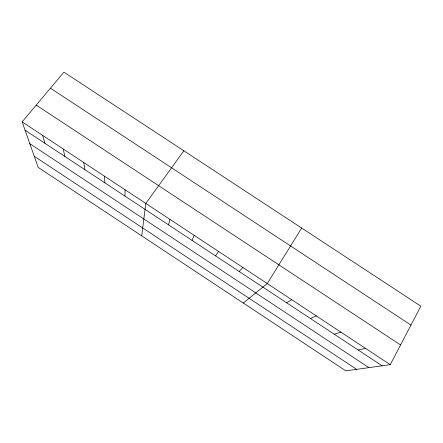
<?xml version="1.0" encoding="UTF-8"?>
<svg xmlns="http://www.w3.org/2000/svg" width="443" height="443" viewBox="0 0 443 443"><rect width="100%" height="100%" fill="white"/><g stroke="black" fill="none" stroke-linecap="round" stroke-linejoin="round"><path stroke-width="0.66" d="M124.954 196.105L125.081 189.776M141.71 235.864L145.797 203.442L183.862 150.792M168.506 224.845L169.974 219.39M192.018 240.361L194.211 235.377M390.239 364.678L420.85 306.196L63.919 72.143L22.15 121.88L38.153 167.376L345.828 370.857L390.239 364.678L22.15 121.88M301.661 228.04L267.279 283.57L243.251 303.018M215.586 255.916L218.51 251.402M239.209 271.504L242.864 267.467M286.615 302.79L291.754 299.712M310.405 318.489L316.285 315.898M334.255 334.227L340.877 332.117M358.154 349.998L365.53 348.381M50.43 88.201L410.971 325.073M36.232 105.113L400.566 344.953M25.074 130.192L382.11 365.807M29.825 143.698L368.908 367.646M34.249 156.279L356.637 369.357M42.65 135.408L44.97 143.322M63.194 148.959L64.905 156.479M83.782 162.537L84.879 169.658M104.41 176.142L104.897 182.87"/></g></svg>
